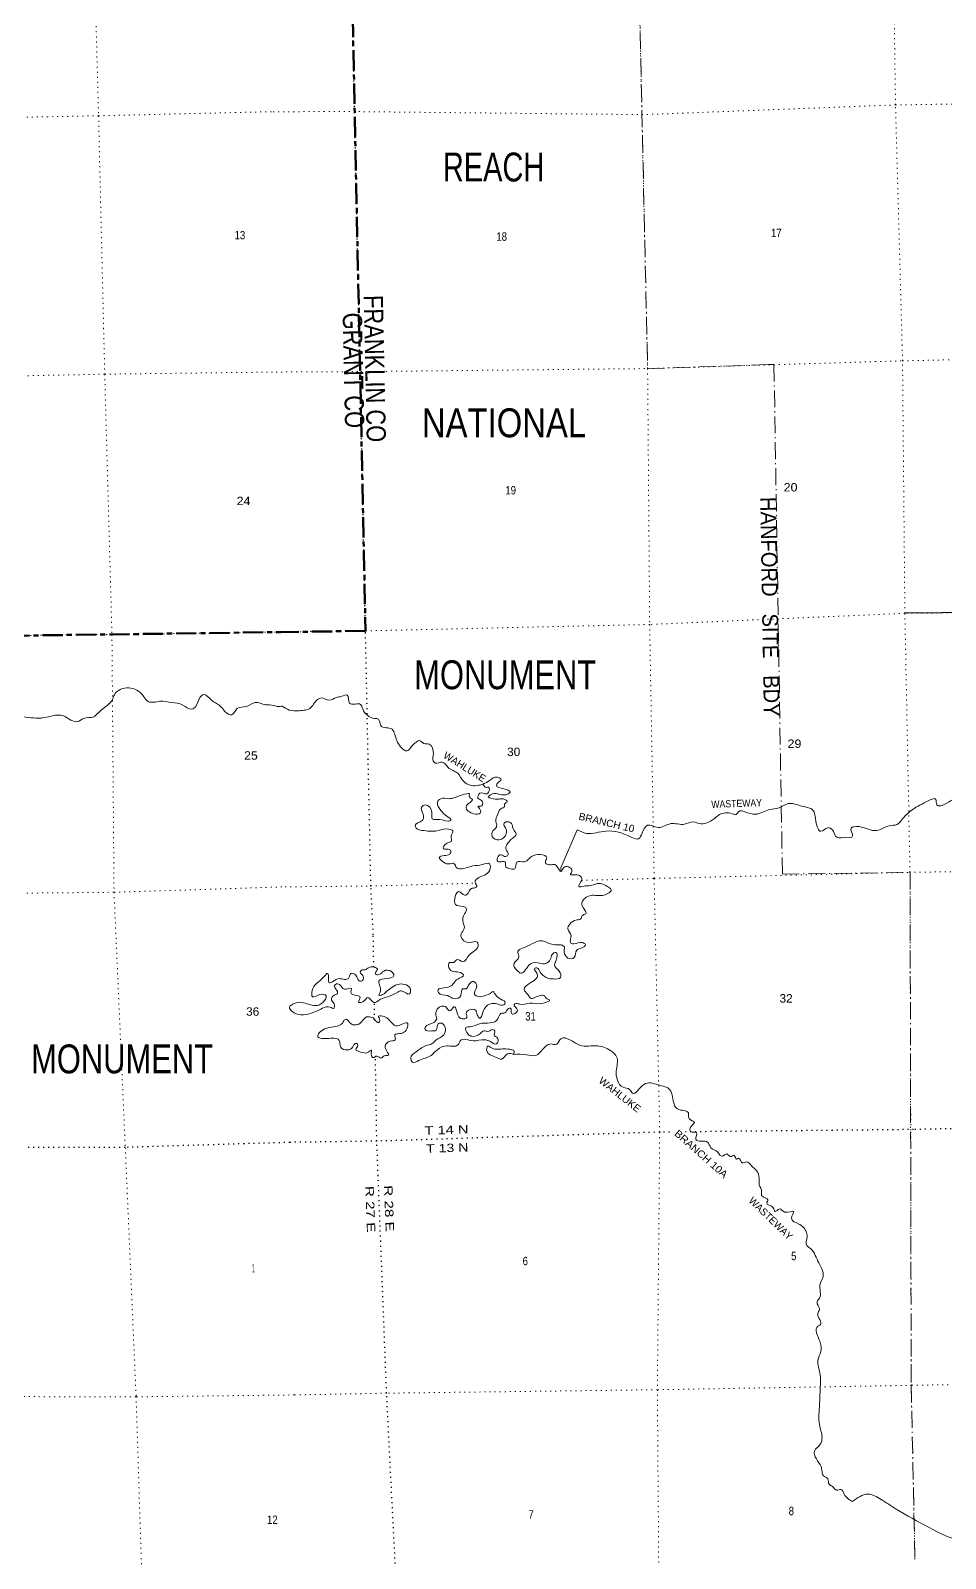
# Model space of a CAD drawing. Header units: feet. Extents: x 250644 to 505285, y -364975 to -177792.
# Drawn here: x 404194 to 423196, y -316711 to -284973 of the extents above; entities that cross this region are included whole.
import ezdxf
from ezdxf.enums import TextEntityAlignment as Align

# ---------------------------------------------------------------- set-up
doc = ezdxf.new("R2010")
doc.units = ezdxf.units.FT
doc.header["$LTSCALE"] = 70
for name, pattern in [('DOT_DASHED', [7.7, 5, -1.2, 0.3, -1.2]), ('DOTTED', [1.5, 0.3, -1.2]), ('LONG_DASH_SHORT_DASH', [9.9, 6, -1.2, 1.5, -1.2])]:
    doc.linetypes.add(name, pattern=pattern)
for name, color, linetype, lineweight in [('11', 7, 'LONG_DASH_SHORT_DASH', 60), ('29', 7, 'Continuous', 25), ('39', 7, 'Continuous', 13), ('44', 7, 'DOT_DASHED', 13), ('6', 7, 'DOTTED', 25), ('7', 7, 'DOTTED', 13)]:
    doc.layers.add(name, color=color, linetype=linetype, lineweight=lineweight)
doc.layers.add('12', color=7, linetype='Continuous')
doc.layers.add('41', color=7, linetype='Continuous')

msp = doc.modelspace()

# ---------------------------------------------------------------- linework, layer by layer
at = {"layer": '11'}
for points in [[(410588.43, -271181.25), (410696.69, -275680.74), (410696.69, -275680.74), (411150.9, -297442.73), (409389.2, -297467.92)], [(389856.75, -297504.22), (390922.32, -297531.54), (397520.65, -297585.78), (397520.65, -297585.78), (401672.87, -297572.33), (409389.2, -297467.92)]]:
    msp.add_lwpolyline(points, dxfattribs=at)
at = {"layer": '29'}
msp.add_line((427692.88, -297025.05), (422352.87, -297077.81), dxfattribs=at)
at = {"layer": '39'}
msp.add_lwpolyline([(415544.92, -301576.92), (415209.35, -302365.44), (415217.18, -302446.14)], dxfattribs=at)
for points in [[(399748.22, -298331.26), (400101.53, -298321.3), (400473.58, -298486.23), (400774.63, -298861.19), (401417.83, -299670.73), (401632.07, -299759.78), (401915.34, -299769.41), (401996.48, -299693.81), (402096.85, -299692.23), (402227.18, -299680.15), (402444.59, -299843.48), (402633.62, -299734.05), (403100.96, -299445.49), (403329.49, -299421.82), (403565.29, -299349.82), (403995.13, -299230.59), (404411.14, -299254.21), (404880.31, -299210.7), (405177.33, -299328.59), (405294.75, -299262.46), (405507.01, -299224.99), (405580.34, -299163.57), (405730.88, -299032.65), (405894.98, -298869.37), (405937.56, -298768.26), (406146.23, -298630.39), (406470.94, -298721.73), (406548.7, -298814.93), (406636.54, -298909.98), (406877.43, -298906.21), (407130.81, -298930.36), (407354.52, -298983.11), (407540.59, -299068.58), (407620.1, -299017.12), (407711.51, -298828.86), (407790.8, -298763.33), (407937.04, -298869.52), (408123.77, -298997.17), (408184.97, -299058.49), (408238.21, -299123.95), (408369.73, -299188.18), (408486.15, -299057.79), (408682.22, -299012.53), (408859.65, -298931.4), (409071.19, -298976.3), (409246.09, -298989.63), (409342.85, -299014.23), (409417, -299005.04)], [(409416.55, -299005.1), (409568.22, -299086.56), (409769.42, -299101.82), (410017.61, -299036.03), (410092.51, -298940.52), (410231.58, -298836.06), (410399.08, -298881.94), (410544.95, -298827.63), (410657.1, -298801.94), (410769.25, -298776.24), (410820.06, -298944.35), (410936.9, -298962.8), (411049.57, -298971.26), (411093.15, -299061.09), (411341.39, -299260.58), (411418.01, -299277.59), (411466.26, -299409.55), (411702.54, -299484.6), (411756.35, -299586.34), (411878.96, -299849.9), (412012.93, -299936.44), (412123.68, -299820.33), (412207.08, -299754.85), (412258.83, -299721.96), (412362.19, -299778.79), (412474.96, -299793.28), (412560.51, -299999.08), (412552.37, -300123.8), (412597.59, -300189.48), (412746, -300169.3), (412868.31, -300282.14), (413065.05, -300399.95), (413184.14, -300565.08), (413346.3, -300655.25), (413496.96, -300651.12), (413591.99, -300623.34)], [(427661.14, -300536.21), (427470.33, -300412.28), (427289.66, -300294.24), (427066.33, -300277.29), (426800.68, -300252.89), (426713.76, -300219.95), (426659.36, -300210.67), (426526.35, -300186.41), (426422.77, -300246.15), (426332.66, -300267.52), (426291.86, -300358.53), (426176.5, -300305.89), (425942.19, -300359.43), (425733.7, -300392.51), (425654.09, -300574.5), (425488.19, -300633.11), (425315.19, -300621.48), (425129.75, -300716.53), (424974.82, -300704.65), (424866.42, -300712.2), (424765.55, -300818.13), (424525.34, -300879.79), (424329.59, -300826.27), (424139.86, -300772.67), (423947.34, -300799.49), (423836.43, -300905.56), (423701.38, -301009.96), (423497.74, -300966.6), (423380.84, -300944.13), (423213.3, -301026.87), (423014.79, -301055.79), (422994.98, -300943.53), (422808.8, -300990.36), (422484.07, -301175.81), (422282.15, -301375.6), (422193.07, -301463.27), (422024.66, -301489.76), (421843, -301568.68), (421682.51, -301587.02), (421504.83, -301533.25), (421291.49, -301512.13), (421239.65, -301538.99), (421268.27, -301701.38), (421083.94, -301738.13), (420910.69, -301710.43), (420852.4, -301578.61), (420751.26, -301535.81), (420609.62, -301604.13), (420506.08, -301404.61), (420444.14, -301166.33), (420203.69, -301081.28), (419929.61, -301030.88), (419742.04, -301117.92), (419521.64, -301161.22), (419249.71, -301251.47), (419027.84, -301198.32), (418901.17, -301194.07), (418851.89, -301257.06), (418767.26, -301242.18), (418504.27, -301259.95), (418383.09, -301352.09), (418277.56, -301415.87), (418117.35, -301452.29), (417953.96, -301412.39), (417775.82, -301459.11), (417492.27, -301447.02), (417226.19, -301525.13), (417008.49, -301481.97), (416896.4, -301642.31), (416821.87, -301761.93), (416684.75, -301731.71), (416142.14, -301600.67), (415740.95, -301648.52), (415544.92, -301576.92)], [(413591.33, -300623.53), (413728.51, -300549.38), (413886.19, -300478.84), (413967.39, -300531.96), (413890.14, -300605.39), (413874.75, -300649.82), (414024.6, -300724.08), (414152.29, -300794.64), (414066.67, -300846.09), (413899.59, -300828.34), (413745.19, -300850.61), (413701.73, -300899.45), (413752.27, -300918.84), (413927.41, -300938.48), (414013.74, -300933.25), (414095.1, -300996.41), (414037.51, -301041.44), (414038.16, -301083.63), (413960.63, -301138.99), (413892.19, -301262.54), (413855.99, -301391.68), (413875.36, -301475.81), (413868.04, -301522.14), (413796.85, -301597.5), (413784.6, -301716.25), (413924.31, -301784.62), (414075.13, -301659.91), (414055.11, -301533.57), (414021.76, -301455.66), (414089.33, -301406.48), (414198.82, -301469.25), (414214.14, -301551.43), (414282.2, -301665.03), (414209.13, -301748.46), (414088.57, -301880.79), (414065.91, -301975.56), (414115.86, -302087.4), (414066.27, -302130.31), (413967.24, -302093.52), (413889.8, -302154.9), (413897, -302231.16), (413991.5, -302233.85), (414058.05, -302249), (414057.12, -302319.35), (414160.63, -302386.22), (414249.01, -302382.97), (414291.18, -302249.73), (414453.77, -302237.4), (414537.38, -302185.98), (414610.8, -302124.65), (414779.05, -302088.12), (414916.78, -302158.53), (414886.12, -302255.43), (414971.21, -302300.46), (415085.74, -302298.85), (415147.03, -302364.3), (415208.51, -302441.82), (415289.38, -302342.2), (415437.59, -302440.6), (415406.4, -302503.35), (415539.1, -302507.51), (415644.96, -302596.45), (415604.16, -302687.47), (415582.92, -302744.04), (415715.53, -302742.17), (415853.98, -302728.17), (415971.96, -302690.33), (416200.27, -302769.52), (416255.38, -302825.01), (416186.2, -302900.35), (415957.7, -302939.74), (415837.09, -302937.41), (415703.4, -302999.59), (415641.02, -303125.07), (415724.44, -303322.86), (415652.63, -303358.03), (415629.47, -303420.66), (415537.45, -303448.08), (415392.11, -303536.55), (415353.4, -303633.56), (415421.92, -303777.29), (415405.97, -303916.19), (415478.73, -303943.3), (415653.16, -303916.73), (415718.14, -303960.03), (415642.83, -304029.42), (415536.99, -304073.11), (415485.15, -304230.6), (415354.64, -304238.47), (415278.39, -304114.94), (415284.73, -304004.31)], [(412329.63, -301585.99), (412202.37, -301543.57), (412181.39, -301485.58), (412326.55, -301385.06), (412357.19, -301286.15), (412318.09, -301095.78), (412391.88, -301058.57), (412528.84, -301209.38), (412537.02, -301349.94), (412695.94, -301359.77), (412867.27, -301393.53), (412927.3, -301376.61), (412847.74, -301299.35), (412713.13, -301170.61), (412644.3, -301006.78), (412713.45, -300929.44), (412872.21, -300929.21), (413014.49, -300903.1), (413206.39, -300836.08), (413320.88, -300832.46), (413303.35, -300868.89), (413372.96, -300952.31), (413307.61, -301015.54), (413238.62, -301102.92), (413401.54, -301243.32), (413533.93, -301227.39), (413534.86, -301157.04), (413485.56, -301087.39), (413565.75, -301074.2), (413560.06, -300965.76), (413486.96, -300916.54), (413527.58, -300813.48), (413668.44, -300825.56), (413723.37, -300738.37), (413702.54, -300690.43), (413660.41, -300695.04), (413588.4, -300624.39)], [(412632.92, -305504.71), (412609.22, -305400.54), (412659.58, -305277.24), (412757.44, -305237.67), (412842.48, -305278.68), (412895.64, -305338.23), (412986.77, -305252.53), (413075.97, -305434.16), (413155.38, -305501.38), (413255.41, -305471.83), (413244.07, -305387.59), (413309.29, -305316.33), (413438, -305322.55), (413471.63, -305418.55), (413518.89, -305486.21), (413616.52, -305299.95), (413773.52, -305185.19), (413876.05, -305187.77), (413995.05, -305216.24), (414054.71, -305175.21), (413963, -305092.09), (413849.01, -304997.22), (413781.78, -304937.88), (413771.86, -304946.06), (413620.3, -305022.55), (413506.02, -305040.24), (413412.79, -304989.29), (413462.51, -304823.8), (413400.72, -304726.19), (413285.51, -304814.23), (413240.25, -304877.17), (413165.95, -304880.22), (413131.91, -305019.37), (412988.17, -305081.69), (412854.57, -305019.26), (412666.73, -304957.59), (412654.15, -304923.6), (412901.94, -304831.69), (413068.34, -304674.6), (413183.61, -304590.57), (413128.59, -304541.11), (412985.6, -304521.01), (412881.89, -304442.08), (412898.31, -304333.32), (412984.68, -304330.1), (413040.1, -304275.06), (413173.29, -304311.37), (413301.89, -304178.93), (413487.95, -303993.42), (413472.62, -303911.24), (413307.9, -303915.57), (413133.19, -303793.42), (413134.34, -303737.13), (413203, -303627.64), (413170.36, -303465.31), (413206.35, -303322.12), (413244.71, -303203), (413177.88, -303169.78), (413020.49, -303127.78), (413015.89, -302959.03), (413088.66, -302855.51), (413212.45, -302934.15), (413254.46, -302921.5), (413350.94, -302791.52), (413423.12, -302780.46), (413460.86, -302751.79), (413427.39, -302665.85), (413506.21, -302564.25), (413655.89, -302495.82), (413742.41, -302372.01), (413722.88, -302277.83), (413580.47, -302295.91), (413381.93, -302322.82), (413189.85, -302377.78), (413036.78, -302355.81), (412995.42, -302280.03), (412872.89, -302283.76), (412735.22, -302217.37), (412681.99, -302153.81), (412781.78, -302108.19), (412899.92, -302080.4), (412916.77, -301999.77), (412844.07, -301976.68), (412771.64, -301971.67), (412846.14, -301850.04), (412932.04, -301816.67), (412928.43, -301712.22), (412964.88, -301599.16), (412831.6, -301556.82), (412611.2, -301600.12), (412329.63, -301585.99)], [(415284.73, -304004.31), (415215.83, -303967.1), (415115.31, -303964.49), (414988.36, -303942.16), (414766.33, -303878.97), (414620.55, -303939.3), (414409, -304034.72), (414317.56, -304100.32), (414335.42, -304216.63), (414292.27, -304285.57), (414229.24, -304368.86), (414303.57, -304498.44), (414374.73, -304551.71), (414580.72, -304355.87), (414769.5, -304347.19), (414896.2, -304353.44), (414989.34, -304267.72), (415027.95, -304164.69), (415103.65, -304121.42), (415112.12, -304280.07), (415079.9, -304407.13), (415169.88, -304508.36), (415202.11, -304644.57), (415051.82, -304672.81), (414920.85, -304650.54), (414843.7, -304599.37), (414780.37, -304531.93), (414710.67, -304442.47), (414664.58, -304451.16), (414723.06, -304595.04), (414686.09, -304673.94), (414542.9, -304772.42), (414444.26, -304892.38), (414520.24, -304997.83), (414573.55, -305067.42), (414791.79, -305014.1), (414866.28, -305023.1), (414903.22, -305072.83), (414972.09, -305108.03), (414804.42, -305182.74), (414565.2, -305178.07), (414358.53, -305199.07), (414279.93, -305184.09), (414236.1, -305208.83), (414303.91, -305306.35), (414258.96, -305389.38), (414188.73, -305396.4), (414160.82, -305280.23), (414122.74, -305286.79), (414043.79, -305380.35), (413959.56, -305391.58), (413900.95, -305500.93), (413741.51, -305587.59), (413518.67, -305602.78), (413326.71, -305665.77), (413234.53, -305683.15), (413280.86, -305821.17), (413355.88, -305864.33), (413537.83, -305803.48), (413609.42, -305754.24), (413710, -305760.87), (413791.82, -305723.54), (413838.56, -305757.05), (413821.77, -305841.69), (413895.06, -305902.96), (413868.78, -306023.92), (413735.28, -305967.51), (413564.03, -305939.78), (413329.11, -305953.13), (413135.98, -305939.77), (413069.24, -306043.21), (412844.46, -306062.45), (412644.74, -306143.64), (412513.89, -306260.03), (412254.32, -306370.2), (412130.19, -306400.08), (412090.72, -306316.23), (412201.29, -306188.06), (412410.28, -306056.5), (412524.28, -306020.73), (412609.57, -305947.18), (412774.61, -305832.31), (412808.74, -305699.19), (412732.76, -305593.74), (412662.56, -305602.77), (412616.41, -305738.07), (412524.2, -305753.44), (412389.09, -305723.18), (412388.44, -305680.99), (412569.71, -305575.94), (412632.92, -305504.71)], [(411288.69, -304422.47), (411215.86, -304439.4), (411142.2, -304484.65), (411067.89, -304487.7), (411042.39, -304528.26), (411097.9, -304609.88), (411087.32, -304706.49), (411017.06, -304711.5), (410950.95, -304593.86), (410843.97, -304563.21), (410799.24, -304660.3), (410715.16, -304681.58), (410606.41, -304667.03), (410468.7, -304729.26), (410396.71, -304752.38), (410379.59, -304684.29), (410371.62, -304557.79), (410238.85, -304680.25), (410109.86, -304786.57), (410049.18, -304891.93), (410049.51, -305044.66), (410201.53, -304998.31), (410332.5, -305020.58), (410272.25, -305154.07), (410114.6, -305226.63), (409824.2, -305160.38), (409641.85, -305195.1), (409572.48, -305258.38), (409622.03, -305344.1), (410008.57, -305388.9), (410256.14, -305282.92), (410416.54, -305258.56), (410491.28, -305283.63), (410499.94, -305193.07), (410446.49, -305115.44), (410497.13, -305010.23), (410564.98, -304979.13), (410537.41, -304885.06), (410502.3, -304823.25), (410573.86, -304772), (410714.25, -304884.58), (410858.76, -304872.5), (410845.96, -304955.07), (410975.54, -305017.56), (411038.32, -305048.83), (411007.68, -305147.74), (411121.96, -305130.06), (411195.19, -305056.68), (411325.38, -305159.35), (411447.11, -305103.37), (411632.98, -305036.45), (411820.52, -304947.39), (411900.52, -304922.15), (412064.25, -304984.15), (412087.03, -304897.42), (411854.12, -304780.11), (411702.41, -304846.56), (411597.1, -304924.41), (411505.78, -304998.04), (411429.59, -305009.16), (411450.95, -304960.63), (411453.09, -304838.01), (411427.16, -304719.8), (411595.1, -304663.17), (411740.84, -304600.83), (411693.37, -304519.1), (411528.43, -304509.36), (411429.08, -304583.11), (411360.58, -304572.01), (411365.9, -304525.72), (411397.12, -304464.98), (411356.51, -304437.42), (411287.95, -304422.31)], [(411310.25, -305483.13), (411169.27, -305463.01), (411032.7, -305599.58), (410890.38, -305623.69), (410821.36, -305578.44), (410745.94, -305509.16), (410700.25, -305543.96), (410672.8, -305588.57), (410481.12, -305669.64), (410209.41, -305773.95), (410158.41, -305855.06), (410440.53, -305905.35), (410605.99, -305949.25), (410632.2, -306085.54), (410781.87, -306147.74), (410857.75, -306116.53), (410962.61, -306008.54), (410991.51, -306058.38), (410950.42, -306131.3), (411096.23, -306203.61), (411208.65, -306196), (411276.28, -306150.84), (411267.56, -306237.38), (411314.85, -306307.05), (411386.69, -306273.88), (411471.79, -306318.91), (411539.39, -306271.74), (411631.6, -306256.37), (411592.13, -306172.52), (411558.44, -306072.51), (411663.26, -305962.5), (411767.37, -305936.92), (411768.77, -305896.71), (411761.78, -305834.51), (411863.88, -305808.95), (411971.7, -305763.22), (412030.1, -305639.81), (412029.48, -305599.62), (411774.96, -305645.41), (411716.07, -305606.04), (411593.61, -305483.16), (411470.37, -305440.68), (411420.26, -305449.42), (411451.7, -305533.39), (411424.25, -305577.99), (411361.44, -305544.71), (411310.25, -305483.13)], [(414225.79, -306239.96), (414495.21, -306248.23), (414688.34, -306261.59), (414835.08, -306132.91), (414992.17, -306024.19), (415124.84, -306026.34), (415209.54, -305914.61), (415392.75, -305936.15), (415605.53, -306051.73), (415969.48, -306064.7), (416244.3, -306163.32), (416373.04, -306302.19), (416357.29, -306585.79), (416382.32, -306776.36), (416499.13, -306923.44), (416634.49, -306969.76), (416695.9, -307043.26), (416928.3, -306865.14), (417227.82, -306870.98), (417474.61, -306976.03), (417565.85, -307290.27), (417631.44, -307373.76), (417855.78, -307457.02), (417869.63, -307573.39), (417981.37, -307652.21), (417912.31, -307735.58), (417910.02, -307848.15), (418026.8, -307862.59), (418008.86, -308003.52), (418130.06, -308044.02), (418256.92, -308060.32), (418325.07, -308179.95), (418463.06, -308266.43), (418512.29, -308332.06), (418562.86, -308353.46), (418652.6, -308307.98), (418731.82, -308363.14), (418807.86, -308341.97), (418857.23, -308415.64), (418899.14, -308396.96), (418976.94, -308490.32), (419061.05, -308471.05), (419168.86, -308555.95), (419281.03, -308662.9), (419325.48, -308808.98), (419329.64, -308949.6), (419378.08, -309093.62), (419377.3, -309174.02), (419509.32, -309264.61), (419484.06, -309321.24), (419620.34, -309427.85), (419657.65, -309501.68), (419747.29, -309450.18), (419856.81, -309514.96), (420043.54, -309504.29), (419999.36, -309637.55), (420152.06, -309766.04), (420225.13, -309813.24), (420322.92, -310030.93), (420317.63, -310209.87), (420368.5, -310251.36), (420547.65, -310532.21), (420653.04, -310852.28), (420589.42, -311028.02), (420577.57, -311303.52), (420530.52, -311380.55), (420577.16, -311538.66), (420544.3, -311623.54), (420600.08, -311853.87), (420548.34, -311886.75), (420585.23, -312195.73), (420604.61, -312410.5), (420547.23, -312600.22), (420585.33, -312856.93), (420591.31, -313246.73), (420583.17, -313502.08), (420577.68, -313930.23), (420632.04, -314198.77), (420596.03, -314339.96), (420473.58, -314480.35), (420514.25, -314642.57), (420611.09, -314797.96), (420632.88, -314908.19), (420662.33, -314994.2), (420751.69, -315055.24), (420777.56, -315169.43), (420850.63, -315216.64), (420940.21, -315291.74), (421024.38, -315276.49), (421092.16, -315372.01), (421263.4, -315530.37)], [(414225.79, -306239.96), (414238.84, -306173.46), (414180.08, -306142.13), (413892.58, -306134.12), (413781.73, -306113.57), (413692.59, -306066.59), (413674.28, -306183.41), (413771.93, -306260.42), (413901.47, -306320.9), (413972.07, -306337.99), (414101.07, -306231.67), (414229.06, -306240.06)], [(421263.4, -315530.37), (421584.57, -315375.12), (421857.54, -315483.83), (422170.11, -315684.42), (422859.28, -316068.63), (423601.46, -316371.7), (424139.68, -316478.68), (424461.42, -316693.83)]]:
    msp.add_spline(points, degree=3, dxfattribs=at)
at = {"layer": '44'}
msp.add_lwpolyline([(413731.89, -271124.58), (413906.81, -278559.6), (416712.02, -278544.07), (417009.61, -291994.03), (419522.11, -291912.04), (419634.24, -291909.27), (419808.85, -302496.48), (422461.61, -302462.35), (422484.16, -313105.8), (422562.42, -316727.32)], dxfattribs=at)
at = {"layer": '6'}
msp.add_line((411342.32, -305523.38), (411336.05, -305159.44), dxfattribs=at)
for points in [[(411323.44, -304426.83), (411311.9, -303756.75), (411262.17, -302742.54), (411149.67, -297452.1), (411038.79, -292039.87), (410923.91, -286659.87), (410812.08, -281276.27), (410693.21, -275674.33), (410588.43, -271181.25)], [(411773.39, -316923.76), (411589.05, -313277.99), (411385.69, -308042.46), (411355.78, -306305.07)], [(441081.17, -307487.78), (438475.93, -307538.66), (433145.85, -307635.77), (427830.51, -307690.94), (422533.47, -307801.18), (417795.4, -307849.8)], [(417466.12, -307853.18), (417261.01, -307855.28), (411385.69, -308042.46), (409578.78, -308068.19)], [(409578.78, -308068.19), (406157.52, -308172.33), (401668.5, -308181.99)]]:
    msp.add_lwpolyline(points, dxfattribs=at)
at = {"layer": '7'}
for points in [[(405244.13, -271276.59), (405241.99, -275827.86), (405460.68, -281314.66), (405606.15, -286742.35), (405734.62, -292110.04), (405883.91, -297525.61), (405927.72, -302872.52), (406161.61, -308175.1), (406385.31, -313343.6), (406502.71, -317017.88)], [(416497.93, -271074.36), (416673.22, -275515.98), (416771.51, -281189.69), (416892.21, -286722.25), (417009.61, -291994.03), (417052.98, -297309.15), (417145.99, -302585.38), (417261.04, -307857.29), (417212.48, -313205.85), (417240.27, -316824.86)], [(422562.42, -316727.32), (422484.6, -313118.35), (422474.45, -307814.35), (422459.51, -302456.35), (422352.87, -297077.81), (422304.55, -291833.1), (422158.69, -286517.42), (422113.09, -283390.13)], [(425329.1, -286466.81), (422158.69, -286517.42), (416910.02, -286719.18), (410932.51, -286656.19), (409195.89, -286658.08)], [(409195.89, -286658.08), (405606.15, -286742.35), (400302.86, -286847.52), (395005.77, -286836.09), (389716.58, -286816.49), (387100.99, -286878.17)], [(409292.6, -292066.19), (411051.08, -292057.08), (417009.61, -291994.03), (422304.55, -291833.1), (427566.07, -291720.88), (432846.76, -291678.73), (438160.67, -291575.81), (440774.04, -291540.55)], [(392000.1, -292124.9), (395158.54, -292217.45), (400463.51, -292218.72), (405734.62, -292110.04), (409292.6, -292066.19)], [(435216.08, -296929.8), (432970, -296960.56), (427657.25, -297026.28), (422352.87, -297077.81), (417052.98, -297309.15), (411178.55, -297441.65), (409389.2, -297467.92)], [(409389.2, -297467.92), (405889.88, -297517.2), (400575.52, -297576.92), (395310.98, -297569.18), (391975.61, -297537.32)], [(415638.77, -302625.64), (417145.99, -302585.38), (422449.49, -302458.5), (427775.86, -302381.54), (433064, -302301.09), (438348.51, -302246.83), (440979.17, -302191.98)], [(396658.32, -302931.53), (400653.72, -302925.01), (405927.72, -302872.52), (409483.85, -302760.05)], [(409483.85, -302760.05), (411262.17, -302742.54), (413434.7, -302684.51)], [(441183.78, -312815.24), (438557.44, -312851.23), (433219.08, -312932.38), (427874.12, -313025.69), (422491.97, -313114.66), (417212.48, -313205.85), (411589.05, -313277.99), (409672.59, -313314.09)], [(409672.59, -313314.09), (406383.46, -313353.67), (402291.56, -313346.35)]]:
    msp.add_lwpolyline(points, dxfattribs=at)

# ---------------------------------------------------------------- texts
at = {"layer": '12', "width": 0.85}
for s, p in [('FRANKLIN CO', (411112.36, -290471.04)), ('GRANT CO', (410676.27, -290835.79))]:
    msp.add_text(s, height=400, rotation=271.196, dxfattribs=at).set_placement(p)
at = {"layer": '41'}
for s, rotation, p in [('WAHLUKE', 327.892, (412750.61, -300067.31)), ('WASTEWAY', 315.976, (419094.64, -309295.2))]:
    msp.add_text(s, height=150, rotation=rotation, dxfattribs=at).set_placement(p)
for s, rotation, width, p in [('WASTEWAY', 2.007, 0.9, (418335.55, -301121.08)), ('BRANCH 10', 346.81, 1.05, (415565.61, -301361.86)), ('WAHLUKE', 321.862, 1.05, (415977.8, -306813.28)), ('BRANCH 10A', 318.752, 1.1, (417551.19, -307906.36))]:
    msp.add_text(s, height=150, rotation=rotation, dxfattribs=dict(at, width=width)).set_placement(p)
at = {"layer": '44'}
for s, width, p in [('REACH', 0.75, (413810.55, -288107.19)), ('NATIONAL', 0.85, (414026.98, -293420.32)), ('MONUMENT', 0.8, (414052.06, -298654.06)), ('MONUMENT', 0.8, (406094.89, -306633.77))]:
    msp.add_text(s, height=600, dxfattribs=dict(at, width=width)).set_placement(p, align=Align.CENTER)
at = {"layer": '44', "width": 0.95}
msp.add_text('HANFORD   SITE   BDY', height=330, rotation=270.943, dxfattribs=at).set_placement((419349.44, -294661.89))
at = {"layer": '6'}
for s, rotation, width, p in [('T 14 N', 1.825, 1.3, (412380.16, -307910.73)), ('T 13 N', 1.825, 1.25, (412412.05, -308284.9)), ('R 27 E', 272.224, 1.35, (411144.6, -308976.31)), ('R 28 E', 272.224, 1.35, (411534.08, -308962.14))]:
    msp.add_text(s, height=175, rotation=rotation, dxfattribs=dict(at, width=width)).set_placement(p)
at = {"layer": '7'}
for s, width, p in [('13', 0.85, (408431.46, -289309.61)), ('17', 0.85, (419572.82, -289262.59)), ('18', 0.85, (413868.01, -289339.17)), ('19', 0.85, (414055.36, -294608.05)), ('20', 1.1, (419836.15, -294546.8)), ('24', 1.1, (408474, -294831.32)), ('30', 1.05, (414091.39, -300043.38)), ('29', 1.1, (419916.47, -299872.97)), ('25', 1.1, (408627.3, -300118.26)), ('32', 1.05, (419749.84, -305163.39)), ('36', 1.05, (408670.67, -305437.06)), ('31', 0.85, (414466.78, -305536.4)), ('5', 0.85, (419990.71, -310515.35)), ('1', 0.4, (408788.55, -310770.77)), ('6', 0.85, (414413.58, -310620.53)), ('7', 0.85, (414534.53, -315884.32)), ('8', 0.85, (419939.36, -315812.28)), ('12', 0.85, (409105.52, -315994.88))]:
    msp.add_text(s, height=175, dxfattribs=dict(at, width=width)).set_placement(p)

doc.saveas('drawing.dxf')
